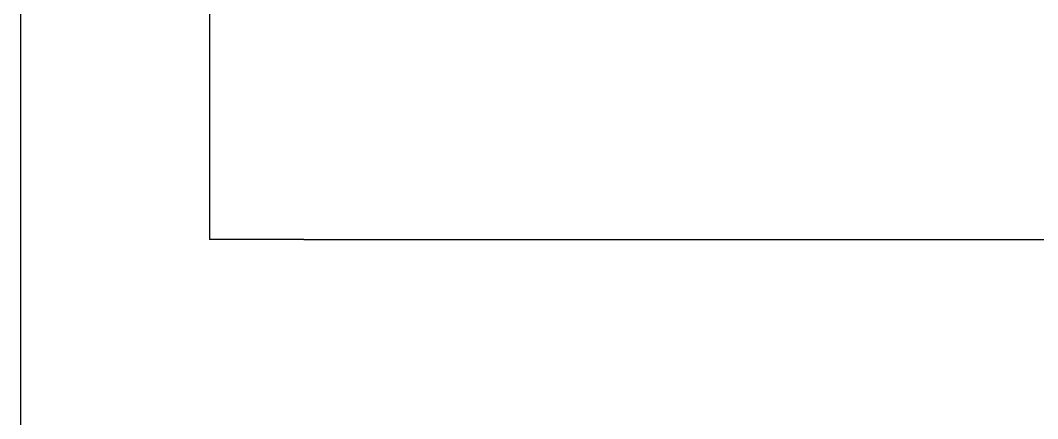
# Model space of a CAD drawing. Header units: inches. Extents: x 482566 to 494966, y -26460 to -22226.
# Drawn here: x 484497.2 to 484545.63, y -23947.11 to -23928.12 of the extents above; entities that cross this region are included whole.
import ezdxf

# ---------------------------------------------------------------- set-up
doc = ezdxf.new("R2010")
doc.units = ezdxf.units.IN
doc.header["$LTSCALE"] = 15
doc.header["$MEASUREMENT"] = 0
doc.linetypes.add('TRATTEGGIATA2', pattern=[9.525, 6.35, -3.175])
doc.layers.add('I-WALL-IN', color=3, linetype='Continuous')
doc.layers.add('SUI GAS LINE', color=30, linetype='TRATTEGGIATA2')

msp = doc.modelspace()

# ---------------------------------------------------------------- linework, layer by layer
at = {"layer": 'I-WALL-IN'}
for p, q in [((484497.2, -23671.721, 6.93), (484497.2, -25280.471, 6.93)), ((484506.2, -23680.721, 6.93), (484506.2, -23938.571, 6.93)), ((484510.7, -23938.571, 6.93), (484506.2, -23938.571, 6.93)), ((484510.7, -23938.571, 6.93), (484694.353, -23938.571, 6.93))]:
    msp.add_line(p, q, dxfattribs=at)
at = {"layer": 'SUI GAS LINE'}
msp.add_line((484502, -24211.5), (484502, -23851), dxfattribs=at)

doc.saveas('drawing.dxf')
